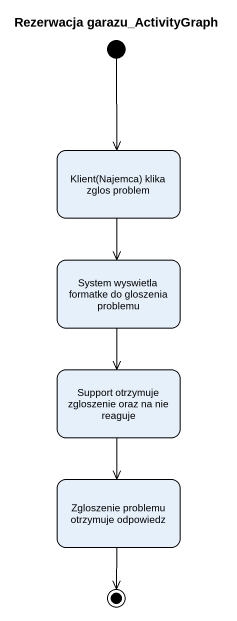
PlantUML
@startuml
title Rezerwacja garazu_ActivityGraph
hide empty description
state "Klient(Najemca) klika zglos problem" as Klient_Najemca_klika_zglos
state "System wyswietla formatke do gloszenia problemu" as System_wyswietla_formatke
state "Support otrzymuje zgloszenie oraz na nie reaguje" as Support_otrzymuje
state "Zgloszenie problemu otrzymuje odpowiedz" as Zgloszenie_problemu
[*] --> Klient_Najemca_klika_zglos
Klient_Najemca_klika_zglos --> System_wyswietla_formatke
System_wyswietla_formatke --> Support_otrzymuje
Support_otrzymuje --> Zgloszenie_problemu
Zgloszenie_problemu --> [*]
@enduml
